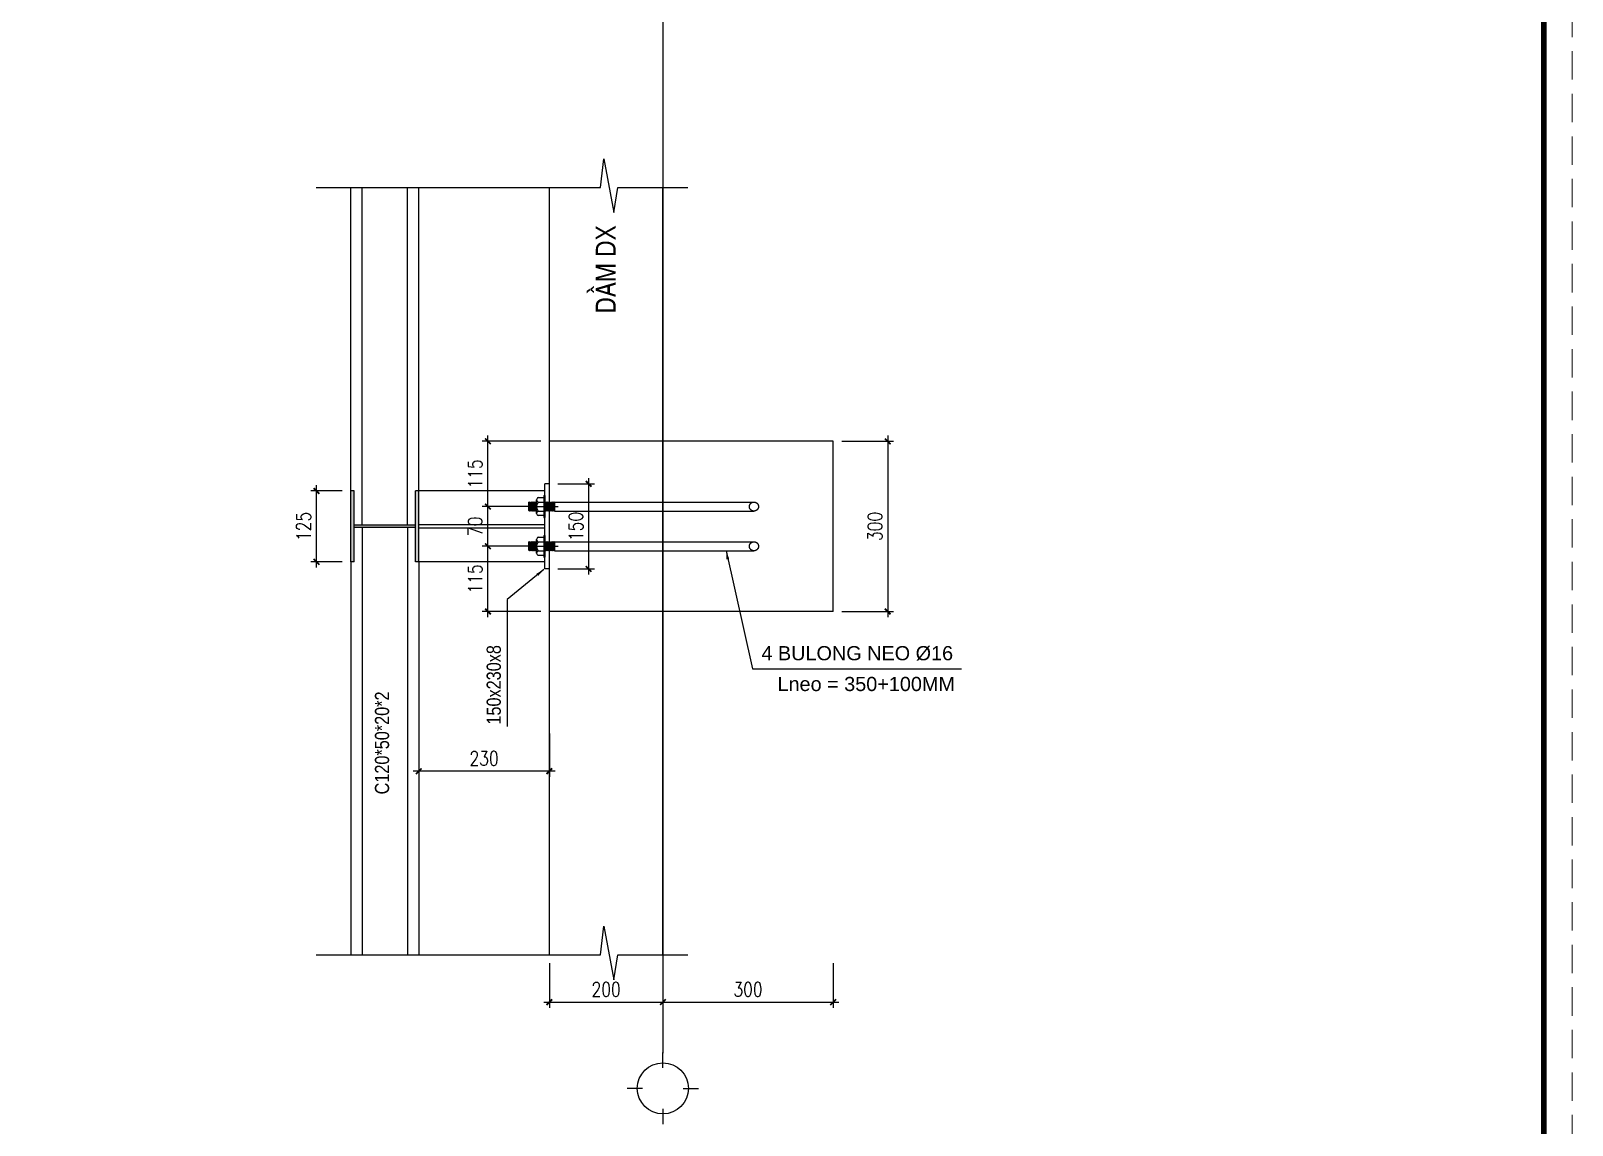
# Model space of a CAD drawing. Header units: inches. Extents: x 651127 to 1529722, y 768575 to 1021311.
# Drawn here: x 1237167 to 1264321, y 788394 to 807685 of the extents above; entities that cross this region are included whole.
import ezdxf
from ezdxf.enums import TextEntityAlignment as Align

# ---------------------------------------------------------------- set-up
doc = ezdxf.new("R2010")
doc.units = ezdxf.units.IN
doc.header["$LTSCALE"] = 1000
doc.header["$MEASUREMENT"] = 0
for name, pattern in [('CENTER2', [1.125, 0.75, -0.125, 0.125, -0.125]), ('DASHED2', [0.375, 0.25, -0.125]), ('HIDDEN', [0.375, 0.25, -0.125])]:
    doc.linetypes.add(name, pattern=pattern)
doc.layers.get('DEFPOINTS').update_dxf_attribs({"color": 8, "lineweight": 9})
for name, color, linetype in [('DWGshare.com_1', 7, 'Continuous'), ('DWGshare.com_10', 7, 'Continuous'), ('DWGshare.com_16', 2, 'Continuous'), ('DWGshare.com_19', 136, 'Continuous'), ('DWGshare.com_3', 7, 'Continuous'), ('DWGshare.com_32', 253, 'Continuous'), ('DWGshare.com_34', 1, 'Continuous'), ('DWGshare.com_36', 2, 'Continuous'), ('DWGshare.com_4', 8, 'CENTER2'), ('DWGshare.com_9', 8, 'Continuous')]:
    doc.layers.add(name, color=color, linetype=linetype)
doc.styles.add('DWGshare.com_14', font='romans.shx', dxfattribs={"width": 0.8})
doc.styles.add('DWGshare.com_2', font='VHELVEB.TTF')
doc.styles.add('DWGshare.com_4', font='romans.shx', dxfattribs={"width": 0.8})
doc.styles.add('DWGshare.com_5', font='VHELVCN.TTF')
doc.styles.add('DWGshare.com_6', font='VHELVEN.TTF')
doc.dimstyles.new('DWGshare.com_12', dxfattribs={"dimscale": 100, "dimtxt": 2, "dimasz": 1.5, "dimexe": 1.5, "dimexo": 1.5, "dimgap": 1, "dimtad": 1, "dimdec": 0, "dimlfac": 0.2, "dimzin": 0, "dimdsep": 46, "dimtxsty": 'DWGshare.com_14', "dimblk": 'DWGshare.com_1', "dimcen": 3, "dimdle": 1.5, "dimclrd": 256, "dimclre": 256, "dimclrt": 7, "dimadec": 0, "dimazin": 0, "dimtfac": 1, "dimtdec": 0, "dimtix": 1, "dimtmove": 2, "dimatfit": 3, "dimfxl": 1, "dimtolj": 1, "dimtzin": 0, "dimarcsym": 0})
doc.dimstyles.new('DWGshare.com_7', dxfattribs={"dimscale": 100, "dimtxt": 2.5, "dimasz": 1, "dimexe": 1, "dimexo": 1.5, "dimgap": 1, "dimtad": 1, "dimdec": 0, "dimlfac": 0.1, "dimzin": 0, "dimdsep": 46, "dimtxsty": 'DWGshare.com_4', "dimblk": 'DWGshare.com_1', "dimcen": 1.5, "dimdle": 1, "dimclrd": 256, "dimclre": 256, "dimclrt": 7, "dimadec": 0, "dimazin": 0, "dimtfac": 1, "dimtdec": 0, "dimtix": 1, "dimtmove": 2, "dimatfit": 3, "dimfxl": 1, "dimtolj": 1, "dimtzin": 0, "dimarcsym": 0})

# ---------------------------------------------------------------- blocks, each defined once
blk = doc.blocks.new('DWGshare.com_1')
at = {"color": 0, "linetype": 'ByBlock', "const_width": 0.3}
blk.add_lwpolyline([(-0.5, -0.5), (0.5, 0.5)], dxfattribs=at)
blk = doc.blocks.new('*D988')
at = {"layer": 'DEFPOINTS', "color": 0, "ltscale": 100, "transparency": 16777216}
for p in [(1246302, 799699), (1246995, 799699), (1246302, 798199)]:
    blk.add_point(p, dxfattribs=at)
at = {"layer": 'DWGshare.com_19', "lineweight": -2, "ltscale": 100, "transparency": 16777216}
for p, q in [((1246452, 799699), (1247095, 799699)), ((1246995, 798099), (1246995, 799799)), ((1246452, 798199), (1247095, 798199))]:
    blk.add_line(p, q, dxfattribs=at)
at = {"layer": 'DWGshare.com_19', "lineweight": -2, "ltscale": 100, "transparency": 16777216, "xscale": 100, "yscale": 100, "zscale": 100}
for p, rotation in [((1246995, 799699), 90), ((1246995, 798199), 270)]:
    blk.add_blockref('DWGshare.com_1', p, dxfattribs=dict(at, rotation=rotation))
at = {"layer": 'DWGshare.com_19', "color": 7, "ltscale": 100, "transparency": 16777216, "insert": (1246770, 798949), "char_height": 250, "attachment_point": 5, "rotation": 90, "style": 'DWGshare.com_4'}
blk.add_mtext('\\A1;150', dxfattribs=at)
blk = doc.blocks.new('*D989')
at = {"layer": 'DEFPOINTS', "color": 0, "ltscale": 100, "transparency": 16777216}
for p in [(1242199, 799574), (1242802, 799574), (1242802, 798324)]:
    blk.add_point(p, dxfattribs=at)
at = {"layer": 'DWGshare.com_19', "lineweight": -2, "ltscale": 100, "transparency": 16777216}
for p, q in [((1242652, 799574), (1242099, 799574)), ((1242199, 798224), (1242199, 799674)), ((1242652, 798324), (1242099, 798324))]:
    blk.add_line(p, q, dxfattribs=at)
at = {"layer": 'DWGshare.com_19', "lineweight": -2, "ltscale": 100, "transparency": 16777216, "xscale": 100, "yscale": 100, "zscale": 100}
for p, rotation in [((1242199, 799574), 90), ((1242199, 798324), 270)]:
    blk.add_blockref('DWGshare.com_1', p, dxfattribs=dict(at, rotation=rotation))
at = {"layer": 'DWGshare.com_19', "color": 7, "ltscale": 100, "transparency": 16777216, "insert": (1241974, 798949), "char_height": 250, "attachment_point": 5, "rotation": 90, "style": 'DWGshare.com_4'}
blk.add_mtext('\\A1;125', dxfattribs=at)
blk = doc.blocks.new('*D990')
at = {"layer": 'DEFPOINTS', "color": 0, "ltscale": 100, "transparency": 16777216}
for p in [(1245221, 800449), (1246302, 800449), (1246205, 799299)]:
    blk.add_point(p, dxfattribs=at)
at = {"layer": 'DWGshare.com_19', "lineweight": -2, "ltscale": 100, "transparency": 16777216}
for p, q in [((1245221, 799199), (1245221, 800549)), ((1246152, 800449), (1245121, 800449)), ((1246055, 799299), (1245121, 799299))]:
    blk.add_line(p, q, dxfattribs=at)
at = {"layer": 'DWGshare.com_19', "lineweight": -2, "ltscale": 100, "transparency": 16777216, "xscale": 100, "yscale": 100, "zscale": 100}
for p, rotation in [((1245221, 800449), 90), ((1245221, 799299), 270)]:
    blk.add_blockref('DWGshare.com_1', p, dxfattribs=dict(at, rotation=rotation))
at = {"layer": 'DWGshare.com_19', "color": 7, "ltscale": 100, "transparency": 16777216, "insert": (1244996, 799874), "char_height": 250, "attachment_point": 5, "rotation": 90, "style": 'DWGshare.com_4'}
blk.add_mtext('\\A1;115', dxfattribs=at)
blk = doc.blocks.new('*D991')
at = {"layer": 'DEFPOINTS', "color": 0, "ltscale": 100, "transparency": 16777216}
for p in [(1245221, 799299), (1246205, 799299), (1246205, 798599)]:
    blk.add_point(p, dxfattribs=at)
at = {"layer": 'DWGshare.com_19', "lineweight": -2, "ltscale": 100, "transparency": 16777216}
for p, q in [((1246055, 799299), (1245121, 799299)), ((1245221, 798499), (1245221, 799399)), ((1246055, 798599), (1245121, 798599))]:
    blk.add_line(p, q, dxfattribs=at)
at = {"layer": 'DWGshare.com_19', "lineweight": -2, "ltscale": 100, "transparency": 16777216, "xscale": 100, "yscale": 100, "zscale": 100}
for p, rotation in [((1245221, 799299), 90), ((1245221, 798599), 270)]:
    blk.add_blockref('DWGshare.com_1', p, dxfattribs=dict(at, rotation=rotation))
at = {"layer": 'DWGshare.com_19', "color": 7, "ltscale": 100, "transparency": 16777216, "insert": (1244996, 798949), "char_height": 250, "attachment_point": 5, "rotation": 90, "style": 'DWGshare.com_4'}
blk.add_mtext('\\A1;70', dxfattribs=at)
blk = doc.blocks.new('*D992')
at = {"layer": 'DEFPOINTS', "color": 0, "ltscale": 100, "transparency": 16777216}
for p in [(1245221, 798599), (1246205, 798599), (1246302, 797449)]:
    blk.add_point(p, dxfattribs=at)
at = {"layer": 'DWGshare.com_19', "lineweight": -2, "ltscale": 100, "transparency": 16777216}
for p, q in [((1245221, 797349), (1245221, 798699)), ((1246055, 798599), (1245121, 798599)), ((1246152, 797449), (1245121, 797449))]:
    blk.add_line(p, q, dxfattribs=at)
at = {"layer": 'DWGshare.com_19', "lineweight": -2, "ltscale": 100, "transparency": 16777216, "xscale": 100, "yscale": 100, "zscale": 100}
for p, rotation in [((1245221, 798599), 90), ((1245221, 797449), 270)]:
    blk.add_blockref('DWGshare.com_1', p, dxfattribs=dict(at, rotation=rotation))
at = {"layer": 'DWGshare.com_19', "color": 7, "ltscale": 100, "transparency": 16777216, "insert": (1244996, 798024), "char_height": 250, "attachment_point": 5, "rotation": 90, "style": 'DWGshare.com_4'}
blk.add_mtext('\\A1;115', dxfattribs=at)
blk = doc.blocks.new('*D993')
at = {"layer": 'DEFPOINTS', "color": 0, "ltscale": 100, "transparency": 16777216}
for p in [(1244002, 795737), (1246302, 795449), (1244002, 794635)]:
    blk.add_point(p, dxfattribs=at)
at = {"layer": 'DWGshare.com_19', "lineweight": -2, "ltscale": 100, "transparency": 16777216}
for p, q in [((1244002, 795587), (1244002, 794535)), ((1246302, 795299), (1246302, 794535)), ((1246402, 794635), (1243902, 794635))]:
    blk.add_line(p, q, dxfattribs=at)
at = {"layer": 'DWGshare.com_19', "lineweight": -2, "ltscale": 100, "transparency": 16777216, "xscale": 100, "yscale": 100, "zscale": 100, "rotation": 180}
blk.add_blockref('DWGshare.com_1', (1244002, 794635), dxfattribs=at)
at = {"layer": 'DWGshare.com_19', "lineweight": -2, "ltscale": 100, "transparency": 16777216, "xscale": 100, "yscale": 100, "zscale": 100}
blk.add_blockref('DWGshare.com_1', (1246302, 794635), dxfattribs=at)
at = {"layer": 'DWGshare.com_19', "color": 7, "ltscale": 100, "transparency": 16777216, "insert": (1245152, 794860), "char_height": 250, "attachment_point": 5, "style": 'DWGshare.com_4'}
blk.add_mtext('\\A1;230', dxfattribs=at)
blk = doc.blocks.new('*D994')
at = {"layer": 'DEFPOINTS', "color": 0, "ltscale": 100, "transparency": 16777216}
for p in [(1251302, 800449), (1251302, 797449), (1252263, 797449)]:
    blk.add_point(p, dxfattribs=at)
at = {"layer": 'DWGshare.com_19', "lineweight": -2, "ltscale": 100, "transparency": 16777216}
for p, q in [((1252263, 800549), (1252263, 797349)), ((1251452, 800449), (1252363, 800449)), ((1251452, 797449), (1252363, 797449))]:
    blk.add_line(p, q, dxfattribs=at)
at = {"layer": 'DWGshare.com_19', "lineweight": -2, "ltscale": 100, "transparency": 16777216, "xscale": 100, "yscale": 100, "zscale": 100}
for p, rotation in [((1252263, 800449), 90), ((1252263, 797449), 270)]:
    blk.add_blockref('DWGshare.com_1', p, dxfattribs=dict(at, rotation=rotation))
at = {"layer": 'DWGshare.com_19', "color": 7, "ltscale": 100, "transparency": 16777216, "insert": (1252038, 798949), "char_height": 250, "attachment_point": 5, "rotation": 90, "style": 'DWGshare.com_4'}
blk.add_mtext('\\A1;300', dxfattribs=at)
blk = doc.blocks.new('*D995')
at = {"layer": 'DEFPOINTS', "color": 0, "ltscale": 100, "transparency": 16777216}
for p in [(1246302, 791398), (1248302, 791298), (1248302, 790563)]:
    blk.add_point(p, dxfattribs=at)
at = {"layer": 'DWGshare.com_19', "lineweight": -2, "ltscale": 100, "transparency": 16777216}
for p, q in [((1246302, 791248), (1246302, 790463)), ((1248302, 791148), (1248302, 790463)), ((1246202, 790563), (1248402, 790563))]:
    blk.add_line(p, q, dxfattribs=at)
at = {"layer": 'DWGshare.com_19', "lineweight": -2, "ltscale": 100, "transparency": 16777216, "xscale": 100, "yscale": 100, "zscale": 100, "rotation": 180}
blk.add_blockref('DWGshare.com_1', (1246302, 790563), dxfattribs=at)
at = {"layer": 'DWGshare.com_19', "lineweight": -2, "ltscale": 100, "transparency": 16777216, "xscale": 100, "yscale": 100, "zscale": 100}
blk.add_blockref('DWGshare.com_1', (1248302, 790563), dxfattribs=at)
at = {"layer": 'DWGshare.com_19', "color": 7, "ltscale": 100, "transparency": 16777216, "insert": (1247302, 790788), "char_height": 250, "attachment_point": 5, "style": 'DWGshare.com_4'}
blk.add_mtext('\\A1;200', dxfattribs=at)
blk = doc.blocks.new('*D996')
at = {"layer": 'DEFPOINTS', "color": 0, "ltscale": 100, "transparency": 16777216}
for p in [(1248302, 791298), (1251302, 791398), (1251302, 790563)]:
    blk.add_point(p, dxfattribs=at)
at = {"layer": 'DWGshare.com_19', "lineweight": -2, "ltscale": 100, "transparency": 16777216}
for p, q in [((1248302, 791148), (1248302, 790463)), ((1251302, 791248), (1251302, 790463)), ((1248202, 790563), (1251402, 790563))]:
    blk.add_line(p, q, dxfattribs=at)
at = {"layer": 'DWGshare.com_19', "lineweight": -2, "ltscale": 100, "transparency": 16777216, "xscale": 100, "yscale": 100, "zscale": 100, "rotation": 180}
blk.add_blockref('DWGshare.com_1', (1248302, 790563), dxfattribs=at)
at = {"layer": 'DWGshare.com_19', "lineweight": -2, "ltscale": 100, "transparency": 16777216, "xscale": 100, "yscale": 100, "zscale": 100}
blk.add_blockref('DWGshare.com_1', (1251302, 790563), dxfattribs=at)
at = {"layer": 'DWGshare.com_19', "color": 7, "ltscale": 100, "transparency": 16777216, "insert": (1249802, 790788), "char_height": 250, "attachment_point": 5, "style": 'DWGshare.com_4'}
blk.add_mtext('\\A1;300', dxfattribs=at)
blk = doc.blocks.new('DWGshare.com_2')
for p, q in [((0, 320), (0, 560)), ((-320, 0), (-560, 0)), ((320, 0), (560, 0)), ((0, -320), (0, -560))]:
    blk.add_line(p, q)
blk.add_circle((0, 0), 400)
at = {"linetype": 'Continuous', "style": 'DWGshare.com_2'}
blk.add_attdef('2', text='', height=350, dxfattribs=at).set_placement((0, 0), align=Align.MIDDLE_CENTER)

msp = doc.modelspace()

# ---------------------------------------------------------------- hatches: boundary and pattern name
at = {"layer": 'DWGshare.com_32', "ltscale": 100}
h = msp.add_hatch(color=256, dxfattribs=at)
h.paths.add_polyline_path([(1242861.9, 799574), (1242801.9, 799574), (1242801.9, 798324), (1242861.9, 798324)])
h.paths.add_polyline_path([(1243941.9, 798929), (1243941.9, 798969), (1242861.9, 798969), (1242861.9, 798929)])
h.paths.add_polyline_path([(1244001.9, 799574), (1243941.9, 799574), (1243941.9, 798324), (1244001.9, 798324)])

# ---------------------------------------------------------------- linework, layer by layer
at = {"layer": 'DEFPOINTS', "linetype": 'HIDDEN', "ltscale": 2}
msp.add_lwpolyline([(1180221.5, 768574.8), (1264321.5, 768574.8), (1264321.5, 827974.8), (1180221.5, 827974.8)], close=True, dxfattribs=at)
at = {"layer": 'DWGshare.com_1', "const_width": 100}
msp.add_lwpolyline([(1182221.5, 769074.8), (1263821.5, 769074.8), (1263821.5, 827474.8), (1182221.5, 827474.8)], close=True, dxfattribs=at)
at = {"layer": 'DWGshare.com_19'}
for points in [[(1242194.3, 804926.1), (1247203.2, 804926.1), (1247262, 805430.8), (1247440.1, 804484.5), (1247506.4, 804926.1), (1248742, 804926.1)], [(1242194.3, 791398.3), (1247203.2, 791398.3), (1247262, 791902.9), (1247440.1, 790956.7), (1247506.4, 791398.3), (1248742, 791398.3)]]:
    msp.add_lwpolyline(points, dxfattribs=at)
at = {"layer": 'DWGshare.com_3', "ltscale": 100}
for p, q in [((1246301.9, 791398.3), (1246301.9, 804926.1)), ((1248301.9, 791398.3), (1248301.9, 804926.1)), ((1251301.9, 800449), (1248301.9, 800449)), ((1251301.9, 797449), (1251301.9, 800449)), ((1251301.9, 797449), (1248301.9, 797449))]:
    msp.add_line(p, q, dxfattribs=at)
at = {"layer": 'DWGshare.com_32', "ltscale": 100}
for p, q in [((1242801.9, 799574), (1242801.9, 804926.1)), ((1243001.9, 798969), (1243001.9, 804926.1)), ((1243801.9, 798969), (1243801.9, 804926.1)), ((1244001.9, 799574), (1244001.9, 804926.1)), ((1246301.9, 799699), (1246221.9, 799699)), ((1246221.9, 798199), (1246221.9, 799699)), ((1242861.9, 799574), (1242801.9, 799574)), ((1242861.9, 798324), (1242861.9, 799574)), ((1246221.9, 799574), (1244001.9, 799574)), ((1243001.9, 798929), (1243001.9, 791398.3)), ((1243801.9, 798929), (1243801.9, 791398.3)), ((1246221.9, 798979), (1244001.9, 798979)), ((1246221.9, 798919), (1244001.9, 798919)), ((1242801.9, 798324), (1242801.9, 791398.3)), ((1244001.9, 798324), (1244001.9, 791398.3)), ((1246221.9, 798324), (1244001.9, 798324)), ((1246301.9, 798199), (1246221.9, 798199))]:
    msp.add_line(p, q, dxfattribs=at)
at = {"layer": 'DWGshare.com_34', "ltscale": 100}
for p, q in [((1246301.9, 798199), (1246301.9, 799699)), ((1242801.9, 798324), (1242801.9, 799574)), ((1244001.9, 799574), (1243941.9, 799574)), ((1243941.9, 798324), (1243941.9, 799574)), ((1244001.9, 798324), (1244001.9, 799574)), ((1243941.9, 798969), (1242861.9, 798969)), ((1243941.9, 798929), (1242861.9, 798929)), ((1242861.9, 798324), (1242801.9, 798324)), ((1244001.9, 798324), (1243941.9, 798324))]:
    msp.add_line(p, q, dxfattribs=at)
at = {"layer": 'DWGshare.com_36'}
for p, q in [((1246104, 799459), (1246205.3, 799459)), ((1246205.3, 799491.6), (1246205.3, 799106.5)), ((1246205.3, 799491.6), (1246221.9, 799491.6)), ((1246221.9, 799491.6), (1246221.9, 799106.5)), ((1245945.8, 799379), (1245942.2, 799375.4)), ((1245942.2, 799229), (1245942.2, 799375.4)), ((1245962.2, 799229), (1245942.2, 799335.1)), ((1245952.2, 799219), (1245942.2, 799229)), ((1245945.8, 799379), (1245955.8, 799369)), ((1245952.2, 799219), (1245962.2, 799229)), ((1245965.8, 799379), (1245955.8, 799369)), ((1245982.2, 799229), (1245955.8, 799369)), ((1245972.2, 799219), (1245962.2, 799229)), ((1245965.8, 799379), (1245975.8, 799369)), ((1245972.2, 799219), (1245982.2, 799229)), ((1245985.8, 799379), (1245975.8, 799369)), ((1246002.2, 799229), (1245975.8, 799369)), ((1245992.2, 799219), (1245982.2, 799229)), ((1245985.8, 799379), (1245995.8, 799369)), ((1245992.2, 799219), (1246002.2, 799229)), ((1246005.8, 799379), (1245995.8, 799369)), ((1246022.2, 799229), (1245995.8, 799369)), ((1246012.2, 799219), (1246002.2, 799229)), ((1246005.8, 799379), (1246015.8, 799369)), ((1246012.2, 799219), (1246022.2, 799229)), ((1246025.8, 799379), (1246015.8, 799369)), ((1246042.2, 799229), (1246015.8, 799369)), ((1246032.2, 799219), (1246022.2, 799229)), ((1246025.8, 799379), (1246035.8, 799369)), ((1246032.2, 799219), (1246042.2, 799229)), ((1246045.8, 799379), (1246035.8, 799369)), ((1246062.2, 799229), (1246035.8, 799369)), ((1246062.2, 799229), (1246035.8, 799369)), ((1246052.2, 799219), (1246042.2, 799229)), ((1246045.8, 799379), (1246055.8, 799369)), ((1246052.2, 799219), (1246062.2, 799229)), ((1246065.8, 799379), (1246055.8, 799369)), ((1246077.3, 799255.1), (1246055.8, 799369)), ((1246077.3, 799255.1), (1246055.8, 799369)), ((1246072.2, 799219), (1246062.2, 799229)), ((1246065.8, 799379), (1246075.8, 799369)), ((1246072.2, 799219), (1246077.3, 799224.1)), ((1246077.3, 799370.5), (1246075.8, 799369)), ((1246077.3, 799361.2), (1246075.8, 799369)), ((1246077.3, 799179), (1246077.3, 799419)), ((1246104, 799379), (1246205.3, 799379)), ((1246104, 799219), (1246205.3, 799219)), ((1246230.3, 799379), (1246221.9, 799370.6)), ((1246246.7, 799229), (1246221.9, 799360.5)), ((1246226.7, 799229), (1246221.9, 799254.4)), ((1246221.9, 799224.2), (1246226.7, 799229)), ((1246236.7, 799219), (1246226.7, 799229)), ((1246230.3, 799379), (1246240.3, 799369)), ((1246236.7, 799219), (1246246.7, 799229)), ((1246250.3, 799379), (1246240.3, 799369)), ((1246266.7, 799229), (1246240.3, 799369)), ((1246256.7, 799219), (1246246.7, 799229)), ((1246250.3, 799379), (1246260.3, 799369)), ((1246256.7, 799219), (1246266.7, 799229)), ((1246270.3, 799379), (1246260.3, 799369)), ((1246286.7, 799229), (1246260.3, 799369)), ((1246276.7, 799219), (1246266.7, 799229)), ((1246270.3, 799379), (1246280.3, 799369)), ((1246276.7, 799219), (1246286.7, 799229)), ((1246290.3, 799379), (1246280.3, 799369)), ((1246306.7, 799229), (1246280.3, 799369)), ((1246296.7, 799219), (1246286.7, 799229)), ((1246290.3, 799379), (1246300.3, 799369)), ((1246296.7, 799219), (1246306.7, 799229)), ((1246310.3, 799379), (1246300.3, 799369)), ((1246326.7, 799229), (1246300.3, 799369)), ((1246316.7, 799219), (1246306.7, 799229)), ((1246310.3, 799379), (1246320.3, 799369)), ((1246316.7, 799219), (1246326.7, 799229)), ((1246330.3, 799379), (1246320.3, 799369)), ((1246346.7, 799229), (1246320.3, 799369)), ((1246336.7, 799219), (1246326.7, 799229)), ((1246330.3, 799379), (1246340.3, 799369)), ((1246336.7, 799219), (1246346.7, 799229)), ((1246350.3, 799379), (1246340.3, 799369)), ((1246366.7, 799229), (1246340.3, 799369)), ((1246356.7, 799219), (1246346.7, 799229)), ((1246350.3, 799379), (1246360.3, 799369)), ((1246356.7, 799219), (1246366.7, 799229)), ((1246370.3, 799379), (1246360.3, 799369)), ((1246386.7, 799229), (1246360.3, 799369)), ((1246376.7, 799219), (1246366.7, 799229)), ((1246370.3, 799379), (1246380.3, 799369)), ((1246376.7, 799219), (1246386.7, 799229)), ((1246390.3, 799379), (1246380.3, 799369)), ((1246394.4, 799294.5), (1246380.3, 799369)), ((1246391.7, 799224), (1246386.7, 799229)), ((1246390.3, 799379), (1246394.4, 799375)), ((1246391.7, 799224), (1246394.4, 799225.5)), ((1246394.4, 799379), (1246394.4, 799219)), ((1246205.3, 799139), (1246104, 799139)), ((1246205.3, 799106.5), (1246221.9, 799106.5)), ((1245945.8, 798679), (1245942.2, 798675.4)), ((1245942.2, 798529), (1245942.2, 798675.4)), ((1245962.2, 798529), (1245942.2, 798635.1)), ((1245945.8, 798679), (1245955.8, 798669)), ((1245965.8, 798679), (1245955.8, 798669)), ((1245982.2, 798529), (1245955.8, 798669)), ((1245965.8, 798679), (1245975.8, 798669)), ((1245985.8, 798679), (1245975.8, 798669)), ((1246002.2, 798529), (1245975.8, 798669)), ((1245985.8, 798679), (1245995.8, 798669)), ((1246005.8, 798679), (1245995.8, 798669)), ((1246022.2, 798529), (1245995.8, 798669)), ((1246005.8, 798679), (1246015.8, 798669)), ((1246025.8, 798679), (1246015.8, 798669)), ((1246042.2, 798529), (1246015.8, 798669)), ((1246025.8, 798679), (1246035.8, 798669)), ((1246045.8, 798679), (1246035.8, 798669)), ((1246062.2, 798529), (1246035.8, 798669)), ((1246062.2, 798529), (1246035.8, 798669)), ((1246045.8, 798679), (1246055.8, 798669)), ((1246065.8, 798679), (1246055.8, 798669)), ((1246077.3, 798555.1), (1246055.8, 798669)), ((1246077.3, 798555.1), (1246055.8, 798669)), ((1246065.8, 798679), (1246075.8, 798669)), ((1246077.3, 798670.5), (1246075.8, 798669)), ((1246077.3, 798661.2), (1246075.8, 798669)), ((1246077.3, 798479), (1246077.3, 798719)), ((1246104, 798759), (1246205.3, 798759)), ((1246104, 798679), (1246205.3, 798679)), ((1246205.3, 798791.6), (1246221.9, 798791.6)), ((1246205.3, 798791.6), (1246205.3, 798406.5)), ((1246221.9, 798791.6), (1246221.9, 798406.5)), ((1246230.3, 798679), (1246221.9, 798670.6)), ((1246246.7, 798529), (1246221.9, 798660.5)), ((1246230.3, 798679), (1246240.3, 798669)), ((1246250.3, 798679), (1246240.3, 798669)), ((1246266.7, 798529), (1246240.3, 798669)), ((1246250.3, 798679), (1246260.3, 798669)), ((1246270.3, 798679), (1246260.3, 798669)), ((1246286.7, 798529), (1246260.3, 798669)), ((1246270.3, 798679), (1246280.3, 798669)), ((1246290.3, 798679), (1246280.3, 798669)), ((1246306.7, 798529), (1246280.3, 798669)), ((1246290.3, 798679), (1246300.3, 798669)), ((1246310.3, 798679), (1246300.3, 798669)), ((1246326.7, 798529), (1246300.3, 798669)), ((1246310.3, 798679), (1246320.3, 798669)), ((1246330.3, 798679), (1246320.3, 798669)), ((1246346.7, 798529), (1246320.3, 798669)), ((1246330.3, 798679), (1246340.3, 798669)), ((1246350.3, 798679), (1246340.3, 798669)), ((1246366.7, 798529), (1246340.3, 798669)), ((1246350.3, 798679), (1246360.3, 798669)), ((1246370.3, 798679), (1246360.3, 798669)), ((1246386.7, 798529), (1246360.3, 798669)), ((1246370.3, 798679), (1246380.3, 798669)), ((1246390.3, 798679), (1246380.3, 798669)), ((1246394.4, 798594.5), (1246380.3, 798669)), ((1246390.3, 798679), (1246394.4, 798675)), ((1246394.4, 798679), (1246394.4, 798519)), ((1245952.2, 798519), (1245942.2, 798529)), ((1245952.2, 798519), (1245962.2, 798529)), ((1245972.2, 798519), (1245962.2, 798529)), ((1245972.2, 798519), (1245982.2, 798529)), ((1245992.2, 798519), (1245982.2, 798529)), ((1245992.2, 798519), (1246002.2, 798529)), ((1246012.2, 798519), (1246002.2, 798529)), ((1246012.2, 798519), (1246022.2, 798529)), ((1246032.2, 798519), (1246022.2, 798529)), ((1246032.2, 798519), (1246042.2, 798529)), ((1246052.2, 798519), (1246042.2, 798529)), ((1246052.2, 798519), (1246062.2, 798529)), ((1246072.2, 798519), (1246062.2, 798529)), ((1246072.2, 798519), (1246077.3, 798524.1)), ((1246104, 798519), (1246205.3, 798519)), ((1246205.3, 798439), (1246104, 798439)), ((1246205.3, 798406.5), (1246221.9, 798406.5)), ((1246226.7, 798529), (1246221.9, 798554.4)), ((1246221.9, 798524.2), (1246226.7, 798529)), ((1246236.7, 798519), (1246226.7, 798529)), ((1246236.7, 798519), (1246246.7, 798529)), ((1246256.7, 798519), (1246246.7, 798529)), ((1246256.7, 798519), (1246266.7, 798529)), ((1246276.7, 798519), (1246266.7, 798529)), ((1246276.7, 798519), (1246286.7, 798529)), ((1246296.7, 798519), (1246286.7, 798529)), ((1246296.7, 798519), (1246306.7, 798529)), ((1246316.7, 798519), (1246306.7, 798529)), ((1246316.7, 798519), (1246326.7, 798529)), ((1246336.7, 798519), (1246326.7, 798529)), ((1246336.7, 798519), (1246346.7, 798529)), ((1246356.7, 798519), (1246346.7, 798529)), ((1246356.7, 798519), (1246366.7, 798529)), ((1246376.7, 798519), (1246366.7, 798529)), ((1246376.7, 798519), (1246386.7, 798529)), ((1246391.7, 798524), (1246386.7, 798529)), ((1246391.7, 798524), (1246394.4, 798525.5))]:
    msp.add_line(p, q, dxfattribs=at)
at = {"layer": 'DWGshare.com_36', "color": 9}
for p, q in [((1245952.2, 799219), (1245942.2, 799279.7)), ((1245972.2, 799219), (1245945.8, 799379)), ((1245992.2, 799219), (1245965.8, 799379)), ((1246012.2, 799219), (1245985.8, 799379)), ((1246032.2, 799219), (1246005.8, 799379)), ((1246052.2, 799219), (1246025.8, 799379)), ((1246072.2, 799219), (1246045.8, 799379)), ((1246077.3, 799309.4), (1246065.8, 799379)), ((1246236.7, 799219), (1246221.9, 799308.7)), ((1246256.7, 799219), (1246230.3, 799379)), ((1246276.7, 799219), (1246250.3, 799379)), ((1246296.7, 799219), (1246270.3, 799379)), ((1246316.7, 799219), (1246290.3, 799379)), ((1246336.7, 799219), (1246310.3, 799379)), ((1246356.7, 799219), (1246330.3, 799379)), ((1246376.7, 799219), (1246350.3, 799379)), ((1246394.4, 799235.9), (1246370.3, 799379)), ((1246394.4, 799354.9), (1246390.3, 799379)), ((1245972.2, 798519), (1245945.8, 798679)), ((1245992.2, 798519), (1245965.8, 798679)), ((1246012.2, 798519), (1245985.8, 798679)), ((1246032.2, 798519), (1246005.8, 798679)), ((1246052.2, 798519), (1246025.8, 798679)), ((1246072.2, 798519), (1246045.8, 798679)), ((1246077.3, 798609.4), (1246065.8, 798679)), ((1246256.7, 798519), (1246230.3, 798679)), ((1246276.7, 798519), (1246250.3, 798679)), ((1246296.7, 798519), (1246270.3, 798679)), ((1246316.7, 798519), (1246290.3, 798679)), ((1246336.7, 798519), (1246310.3, 798679)), ((1246356.7, 798519), (1246330.3, 798679)), ((1246376.7, 798519), (1246350.3, 798679)), ((1246394.4, 798535.9), (1246370.3, 798679)), ((1246394.4, 798654.9), (1246390.3, 798679)), ((1245952.2, 798519), (1245942.2, 798579.7)), ((1246236.7, 798519), (1246221.9, 798608.7))]:
    msp.add_line(p, q, dxfattribs=at)
at = {"layer": 'DWGshare.com_36'}
for centre, radius, start, end in [((1246120.6, 799419), 43.3, 112.54979, 247.45021), ((1246210.5, 799299), 133.2, 143.08454, 216.91546), ((1246120.6, 799179), 43.3, 112.54979, 247.45021), ((1246077.3, 799186.4), 1.029870357569582e-11, 34.3461, 28.21321), ((1246120.6, 798719), 43.3, 112.54979, 247.45021), ((1246210.5, 798599), 133.2, 143.08454, 216.91546), ((1246120.6, 798479), 43.3, 112.54979, 247.45021), ((1246077.3, 798486.4), 1.029870357569582e-11, 34.3461, 28.21321)]:
    msp.add_arc(centre, radius, start, end, dxfattribs=at)
at = {"layer": 'DWGshare.com_4', "ltscale": 1000}
msp.add_line((1248301.9, 826156.9), (1248301.9, 789662.6), dxfattribs=at)
at = {"layer": 'DWGshare.com_4', "ltscale": 100}
for p, q in [((1245997.7, 799299), (1246459.7, 799299)), ((1245997.7, 799299), (1246459.7, 799299)), ((1245997.7, 798599), (1246459.7, 798599))]:
    msp.add_line(p, q, dxfattribs=at)
at = {"layer": 'DWGshare.com_9', "linetype": 'DASHED2', "ltscale": 500}
for p, q in [((1248301.9, 800449), (1246301.9, 800449)), ((1246394.4, 799379), (1249906.7, 799379)), ((1246394.4, 799219), (1249906.7, 799219)), ((1246394.4, 798679), (1249906.7, 798679)), ((1246394.4, 798519), (1249906.7, 798519)), ((1248301.9, 797449), (1246301.9, 797449))]:
    msp.add_line(p, q, dxfattribs=at)
for centre in [(1249906.7, 799299), (1249906.7, 798599)]:
    msp.add_circle(centre, 80, dxfattribs=at)

# ---------------------------------------------------------------- block references
at = {"layer": 'DWGshare.com_16', "color": 31, "xscale": 1.125, "yscale": 1.125, "zscale": 1.125}
msp.add_blockref('DWGshare.com_2', (1248301.9, 789043.8), dxfattribs=at)

# ---------------------------------------------------------------- texts
at = {"layer": 'DWGshare.com_10', "style": 'DWGshare.com_6'}
for s, p in [('4 BULONG NEO Þ16', (1250038.2, 796589.6)), ('Lneo = 350+100MM', (1250321.6, 796046.8))]:
    msp.add_text(s, height=250, dxfattribs=at).set_placement(p)
at = {"layer": 'DWGshare.com_16', "color": 2, "linetype": 'Continuous', "style": 'DWGshare.com_5'}
for s, height, p in [('DAÀM DX', 350, (1247470.2, 802701.8)), ('150x230x8', 250, (1245447.3, 795455.6)), ('C120*50*20*2', 250, (1243478.8, 794225.1))]:
    msp.add_text(s, height=height, rotation=90, dxfattribs=at).set_placement(p)

# ---------------------------------------------------------------- dimensions: what is measured, and where the dimension line sits
at = {"layer": 'DWGshare.com_19', "ltscale": 100}
for base, p1, p2, angle, picture, middle in [((1245220.9, 800449), (1246205.3, 799299), (1246301.9, 800449), 90, '*D990', (1244995.9, 799874)), ((1252262.6, 797449), (1251301.9, 800449), (1251301.9, 797449), 90, '*D994', (1252037.6, 798949)), ((1246995.1, 799699), (1246301.9, 798199), (1246301.9, 799699), 90, '*D988', (1246770.1, 798949)), ((1242198.5, 799574), (1242801.9, 798324), (1242801.9, 799574), 90, '*D989', (1241973.5, 798949)), ((1245220.9, 799299), (1246205.3, 798599), (1246205.3, 799299), 90, '*D991', (1244995.9, 798949)), ((1245220.9, 798599), (1246301.9, 797449), (1246205.3, 798599), 90, '*D992', (1244995.9, 798024)), ((1244001.9, 794635), (1246301.9, 795449), (1244001.9, 795736.5), 180, '*D993', (1245151.9, 794860))]:
    dim = msp.add_linear_dim(base=base, p1=p1, p2=p2, angle=angle, dimstyle='DWGshare.com_7', dxfattribs=at)
    dim.commit()
    dim.dimension.update_dxf_attribs({"geometry": picture, "text_midpoint": middle})
for base, p1, p2, picture, middle in [((1248301.9, 790563.5), (1246301.9, 791398.3), (1248301.9, 791298.3), '*D995', (1247301.9, 790788.5)), ((1251301.9, 790563.5), (1248301.9, 791298.3), (1251301.9, 791398.3), '*D996', (1249801.9, 790788.5))]:
    dim = msp.add_linear_dim(base=base, p1=p1, p2=p2, dimstyle='DWGshare.com_7', dxfattribs=at)
    dim.commit()
    dim.dimension.update_dxf_attribs({"geometry": picture, "text_midpoint": middle})

# ---------------------------------------------------------------- leaders
at = {"layer": 'DWGshare.com_19'}
for points in [[(1249414.6, 798519), (1249878.5, 796436.1), (1253562, 796436.1)], [(1246207.5, 798192), (1245558.8, 797663.2), (1245558.8, 795420.3)]]:
    msp.add_leader(points, dimstyle='DWGshare.com_12', override={"dimtad": 0}, dxfattribs=at)

doc.saveas('drawing.dxf')
